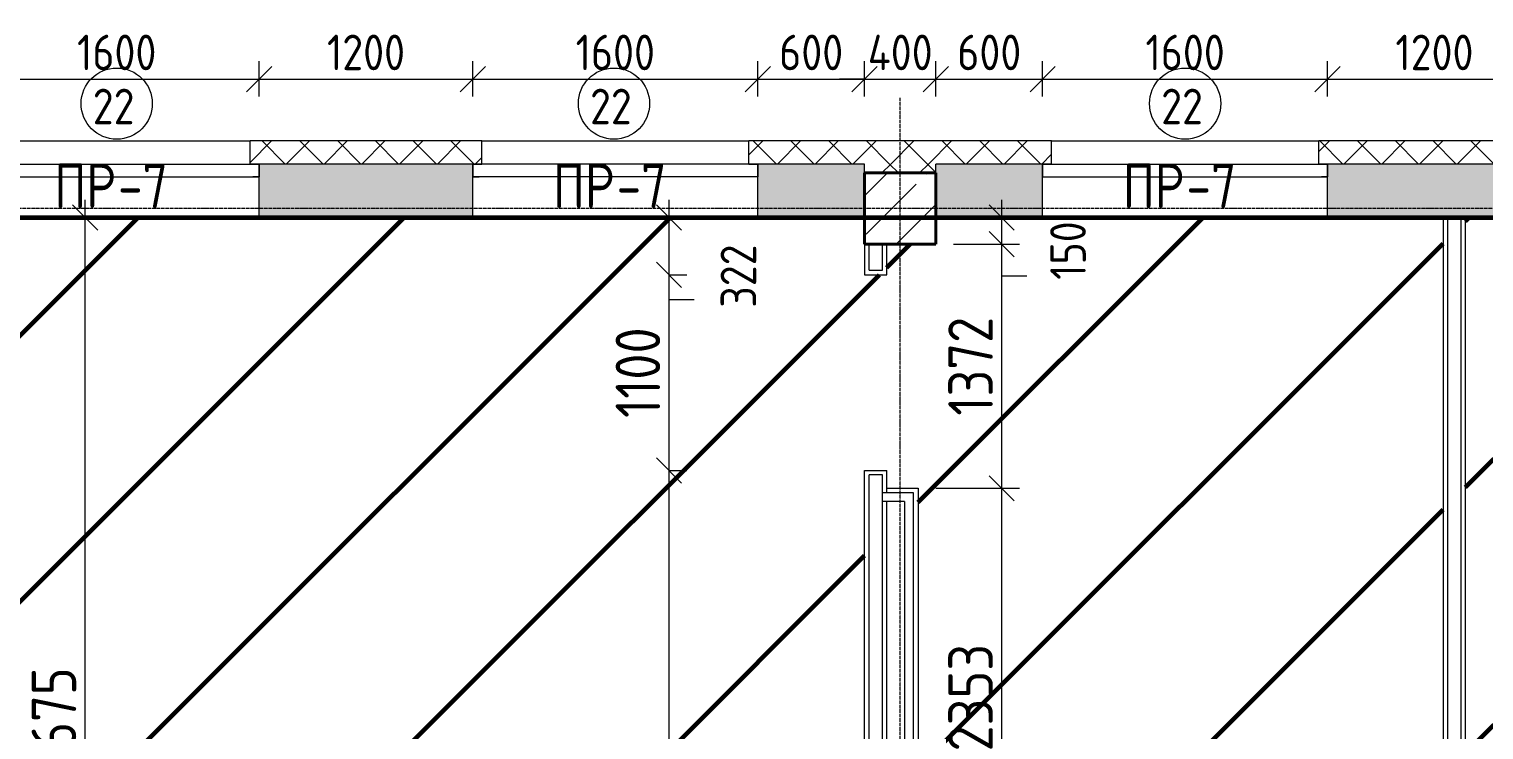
# Model space of a CAD drawing. Header units: millimetres. Extents: x -56773 to 323062, y -262288 to 76460.
# Drawn here: x 18192 to 26362, y -42390 to -38451 of the extents above; entities that cross this region are included whole.
import ezdxf

# ---------------------------------------------------------------- set-up
doc = ezdxf.new("R2010")
doc.units = ezdxf.units.MM
doc.linetypes.add('ADSK_Линия сетки', pattern=[25, 20, -2.5, 0, -2.5])
for name, color, linetype, lineweight in [('1.1)Стяжка керамзит  2 этаж', 5, 'Continuous', 60), ('3.1 Штукатурка внешн стен', 5, 'Continuous', 60), ('_ Окна', 7, 'Continuous', 18), ('Марки', 7, 'Continuous', 20), ('Марки окон', 7, 'Continuous', 20), ('Несущие колонны', 7, 'Continuous', 18), ('Окна', 7, 'Continuous', 9), ('Оси', 7, 'Continuous', 9), ('Размеры', 7, 'Continuous', 9), ('Стены внутренние', 7, 'Continuous', 18), ('Стены наружные', 7, 'Continuous', 18), ('Стены несущие', 7, 'Continuous', 30), ('Стены отделка', 7, 'Continuous', 30), ('Стены штриховка', 7, 'Continuous', 9)]:
    doc.layers.add(name, color=color, linetype=linetype, lineweight=lineweight)
doc.styles.add('GOST Common_2', font='', dxfattribs={"width": 0.9, "height": 250})
doc.styles.add('GOST Common_3', font='', dxfattribs={"width": 0.9, "height": 200})
doc.styles.add('GOST Common_5', font='', dxfattribs={"width": 0.85, "height": 250})
doc.styles.get('GOST Common_2').set_extended_font_data('GOST Common')
doc.styles.get('GOST Common_3').set_extended_font_data('GOST Common')
doc.styles.get('GOST Common_5').set_extended_font_data('GOST Common')
doc.dimstyles.new('ADSK_Основной_2_0', dxfattribs={"dimscale": 304.8, "dimtxt": 201.142999, "dimasz": 0.463911, "dimexe": 0.328084, "dimexo": 0.328084, "dimgap": 0.164042, "dimtad": 1, "dimdec": 3, "dimrnd": 0.001, "dimdsep": 46, "dimtxsty": 'GOST Common_3', "dimblk1": 'OBLIQUE', "dimblk2": 'OBLIQUE', "dimsah": 1, "dimcen": 0.09, "dimdle": 0.328084, "dimazin": 2, "dimtfac": 1, "dimtdec": 4, "dimtix": 1, "dimtmove": 0, "dimatfit": 3, "dimfxl": 1, "dimtvp": 1, "dimtolj": 1, "dimtzin": 0, "dimlwd": 20, "dimlwe": 20, "dimarcsym": 2})
doc.dimstyles.new('ADSK_Основной_2_0_1', dxfattribs={"dimscale": 304.8, "dimtxt": 201.142999, "dimasz": 0.463911, "dimexe": 0.328084, "dimexo": 0.328084, "dimgap": 0.164042, "dimtad": 1, "dimdec": 3, "dimrnd": 0.001, "dimdsep": 46, "dimtxsty": 'GOST Common_3', "dimblk1": 'OBLIQUE', "dimblk2": 'OBLIQUE', "dimsah": 1, "dimcen": 0.09, "dimdle": 0.328084, "dimazin": 2, "dimtfac": 1, "dimtdec": 4, "dimtix": 1, "dimtmove": 1, "dimatfit": 3, "dimfxl": 1, "dimtvp": 1, "dimtolj": 1, "dimtzin": 0, "dimlwd": 20, "dimlwe": 20, "dimarcsym": 2})
doc.dimstyles.new('ADSK_Основной_2_0_3', dxfattribs={"dimscale": 304.8, "dimtxt": 201.142999, "dimasz": 0.463911, "dimexe": 0.328084, "dimexo": 0.328084, "dimgap": 0.164042, "dimtad": 1, "dimdec": 3, "dimrnd": 0.001, "dimdsep": 46, "dimtxsty": 'GOST Common_2', "dimblk1": 'OBLIQUE', "dimblk2": 'OBLIQUE', "dimsah": 1, "dimcen": 0.09, "dimdle": 0.328084, "dimazin": 2, "dimtfac": 1, "dimtdec": 4, "dimtix": 1, "dimtmove": 0, "dimatfit": 3, "dimfxl": 1, "dimtvp": 1, "dimtolj": 1, "dimtzin": 0, "dimlwd": 20, "dimlwe": 20, "dimarcsym": 2})
pattern_1 = [(45, (1283.93, -48864.63), (-106.066, 106.066), []), (135, (1283.93, -48864.63), (-106.066, -106.066), [])]

# ---------------------------------------------------------------- blocks, each defined once
blk = doc.blocks.new('ADSK_КолоннаЖБ_Прямоугольная - 400x400 мм-1807143-Кладочный план 1-го этажа')
at = {"layer": 'Несущие колонны', "lineweight": 40}
for p, q in [((-200, 200), (200, 200)), ((-200, -200), (-200, 200)), ((200, 200), (200, -200)), ((200, -200), (-200, -200))]:
    blk.add_line(p, q, dxfattribs=at)
blk = doc.blocks.new('ОКНО L03 _2СТ_RS - ОК-1_1600х2000h_противоударное-3556409-Кладочный план 1-го этажа')
at = {"layer": '_ Окна'}
for p, q in [((-838.1, 149), (761.9, 149)), ((-838.1, 149), (-838.1, 79)), ((-838.1, 149), (-833.1, 149)), ((761.9, 149), (756.9, 149)), ((761.9, 149), (761.9, 79)), ((-838.1, 79), (761.9, 79)), ((-838.1, 79), (-803.1, 79)), ((761.9, 79), (726.9, 79))]:
    blk.add_line(p, q, dxfattribs=at)
blk = doc.blocks.new('ОКНО L03 _2СТ_RS - ОК-1_1600х2000h_противоударное-3556404-Кладочный план 1-го этажа')
at = {"layer": '_ Окна'}
for p, q in [((-838.1, -79), (761.9, -79)), ((-838.1, -149), (-838.1, -79)), ((-838.1, -79), (-803.1, -79)), ((761.9, -79), (726.9, -79)), ((761.9, -149), (761.9, -79)), ((-838.1, -149), (761.9, -149)), ((-838.1, -149), (-833.1, -149)), ((761.9, -149), (756.9, -149))]:
    blk.add_line(p, q, dxfattribs=at)
blk = doc.blocks.new('_Oblique')
at = {"color": 0, "linetype": 'ByBlock', "lineweight": -2}
blk.add_line((-0.5, -0.5), (0.5, 0.5), dxfattribs=at)
blk = doc.blocks.new('*D4220')
at = {"layer": 'Defpoints', "color": 0, "transparency": 16777216}
for p in [(19483.9, -38732.1), (17883.9, -38930), (19483.9, -38930)]:
    blk.add_point(p, dxfattribs=at)
at = {"layer": 'Размеры', "color": 0, "lineweight": 20, "transparency": 16777216}
for p, q in [((17883.9, -38830), (17883.9, -38632.1)), ((19483.9, -38830), (19483.9, -38632.1)), ((17783.9, -38732.1), (19583.9, -38732.1))]:
    blk.add_line(p, q, dxfattribs=at)
at = {"layer": 'Размеры', "color": 0, "lineweight": 20, "transparency": 16777216, "xscale": 141.4, "yscale": 141.4, "zscale": 141.4, "rotation": 180}
blk.add_blockref('_Oblique', (17883.9, -38732.1), dxfattribs=at)
at = {"layer": 'Размеры', "color": 0, "lineweight": 20, "transparency": 16777216, "xscale": 141.4, "yscale": 141.4, "zscale": 141.4}
blk.add_blockref('_Oblique', (19483.9, -38732.1), dxfattribs=at)
at = {"layer": 'Размеры', "color": 0, "lineweight": 9, "transparency": 16777216, "insert": (18683.9, -38582.1), "char_height": 200, "width": 560.473, "attachment_point": 5, "style": 'GOST Common_3'}
blk.add_mtext('\\A1;1600', dxfattribs=at)
blk = doc.blocks.new('*D4221')
at = {"layer": 'Defpoints', "color": 0, "transparency": 16777216}
for p in [(20683.9, -38732.1), (19483.9, -38930), (20683.9, -38930)]:
    blk.add_point(p, dxfattribs=at)
at = {"layer": 'Размеры', "color": 0, "lineweight": 20, "transparency": 16777216}
for p, q in [((19483.9, -38830), (19483.9, -38632.1)), ((20683.9, -38830), (20683.9, -38632.1)), ((19383.9, -38732.1), (20783.9, -38732.1))]:
    blk.add_line(p, q, dxfattribs=at)
at = {"layer": 'Размеры', "color": 0, "lineweight": 20, "transparency": 16777216, "xscale": 141.4, "yscale": 141.4, "zscale": 141.4, "rotation": 180}
blk.add_blockref('_Oblique', (19483.9, -38732.1), dxfattribs=at)
at = {"layer": 'Размеры', "color": 0, "lineweight": 20, "transparency": 16777216, "xscale": 141.4, "yscale": 141.4, "zscale": 141.4}
blk.add_blockref('_Oblique', (20683.9, -38732.1), dxfattribs=at)
at = {"layer": 'Размеры', "color": 0, "lineweight": 9, "transparency": 16777216, "insert": (20083.9, -38582.1), "char_height": 200, "width": 560.473, "attachment_point": 5, "style": 'GOST Common_3'}
blk.add_mtext('\\A1;1200', dxfattribs=at)
blk = doc.blocks.new('*D4222')
at = {"layer": 'Defpoints', "color": 0, "transparency": 16777216}
for p in [(22283.9, -38732.1), (20683.9, -38930), (22283.9, -38930)]:
    blk.add_point(p, dxfattribs=at)
at = {"layer": 'Размеры', "color": 0, "lineweight": 20, "transparency": 16777216}
for p, q in [((20683.9, -38830), (20683.9, -38632.1)), ((22283.9, -38830), (22283.9, -38632.1)), ((20583.9, -38732.1), (22383.9, -38732.1))]:
    blk.add_line(p, q, dxfattribs=at)
at = {"layer": 'Размеры', "color": 0, "lineweight": 20, "transparency": 16777216, "xscale": 141.4, "yscale": 141.4, "zscale": 141.4, "rotation": 180}
blk.add_blockref('_Oblique', (20683.9, -38732.1), dxfattribs=at)
at = {"layer": 'Размеры', "color": 0, "lineweight": 20, "transparency": 16777216, "xscale": 141.4, "yscale": 141.4, "zscale": 141.4}
blk.add_blockref('_Oblique', (22283.9, -38732.1), dxfattribs=at)
at = {"layer": 'Размеры', "color": 0, "lineweight": 9, "transparency": 16777216, "insert": (21483.9, -38582.1), "char_height": 200, "width": 560.473, "attachment_point": 5, "style": 'GOST Common_3'}
blk.add_mtext('\\A1;1600', dxfattribs=at)
blk = doc.blocks.new('*D4223')
at = {"layer": 'Defpoints', "color": 0, "transparency": 16777216}
for p in [(22883.9, -38732.1), (22283.9, -38930), (22883.9, -38930.2)]:
    blk.add_point(p, dxfattribs=at)
at = {"layer": 'Размеры', "color": 0, "lineweight": 20, "transparency": 16777216}
for p, q in [((22283.9, -38830), (22283.9, -38632.1)), ((22883.9, -38830.2), (22883.9, -38632.1)), ((22183.9, -38732.1), (22983.9, -38732.1))]:
    blk.add_line(p, q, dxfattribs=at)
at = {"layer": 'Размеры', "color": 0, "lineweight": 20, "transparency": 16777216, "xscale": 141.4, "yscale": 141.4, "zscale": 141.4, "rotation": 180}
blk.add_blockref('_Oblique', (22283.9, -38732.1), dxfattribs=at)
at = {"layer": 'Размеры', "color": 0, "lineweight": 20, "transparency": 16777216, "xscale": 141.4, "yscale": 141.4, "zscale": 141.4}
blk.add_blockref('_Oblique', (22883.9, -38732.1), dxfattribs=at)
at = {"layer": 'Размеры', "color": 0, "lineweight": 9, "transparency": 16777216, "insert": (22583.9, -38582.1), "char_height": 200, "width": 454.106, "attachment_point": 5, "style": 'GOST Common_3'}
blk.add_mtext('\\A1;600', dxfattribs=at)
blk = doc.blocks.new('*D4224')
at = {"layer": 'Defpoints', "color": 0, "transparency": 16777216}
for p in [(23283.9, -38732.1), (22883.9, -38930.2), (23283.9, -38929)]:
    blk.add_point(p, dxfattribs=at)
at = {"layer": 'Размеры', "color": 0, "lineweight": 20, "transparency": 16777216}
for p, q in [((22883.9, -38830.2), (22883.9, -38632.1)), ((23283.9, -38829), (23283.9, -38632.1)), ((22883.9, -38732.1), (22742.5, -38732.1)), ((22883.9, -38732.1), (23283.9, -38732.1)), ((23283.9, -38732.1), (23425.3, -38732.1))]:
    blk.add_line(p, q, dxfattribs=at)
at = {"layer": 'Размеры', "color": 0, "lineweight": 20, "transparency": 16777216, "xscale": 141.4, "yscale": 141.4, "zscale": 141.4}
blk.add_blockref('_Oblique', (22883.9, -38732.1), dxfattribs=at)
at = {"layer": 'Размеры', "color": 0, "lineweight": 20, "transparency": 16777216, "xscale": 141.4, "yscale": 141.4, "zscale": 141.4, "rotation": 180}
blk.add_blockref('_Oblique', (23283.9, -38732.1), dxfattribs=at)
at = {"layer": 'Размеры', "color": 0, "lineweight": 9, "transparency": 16777216, "insert": (23083.9, -38582.1), "char_height": 200, "width": 474.561, "attachment_point": 5, "style": 'GOST Common_3'}
blk.add_mtext('\\A1;400', dxfattribs=at)
blk = doc.blocks.new('*D4225')
at = {"layer": 'Defpoints', "color": 0, "transparency": 16777216}
for p in [(23883.9, -38732.1), (23283.9, -38929), (23883.9, -38930)]:
    blk.add_point(p, dxfattribs=at)
at = {"layer": 'Размеры', "color": 0, "lineweight": 20, "transparency": 16777216}
for p, q in [((23283.9, -38829), (23283.9, -38632.1)), ((23883.9, -38830), (23883.9, -38632.1)), ((23183.9, -38732.1), (23983.9, -38732.1))]:
    blk.add_line(p, q, dxfattribs=at)
at = {"layer": 'Размеры', "color": 0, "lineweight": 20, "transparency": 16777216, "xscale": 141.4, "yscale": 141.4, "zscale": 141.4, "rotation": 180}
blk.add_blockref('_Oblique', (23283.9, -38732.1), dxfattribs=at)
at = {"layer": 'Размеры', "color": 0, "lineweight": 20, "transparency": 16777216, "xscale": 141.4, "yscale": 141.4, "zscale": 141.4}
blk.add_blockref('_Oblique', (23883.9, -38732.1), dxfattribs=at)
at = {"layer": 'Размеры', "color": 0, "lineweight": 9, "transparency": 16777216, "insert": (23583.9, -38582.1), "char_height": 200, "width": 454.106, "attachment_point": 5, "style": 'GOST Common_3'}
blk.add_mtext('\\A1;600', dxfattribs=at)
blk = doc.blocks.new('*D4226')
at = {"layer": 'Defpoints', "color": 0, "transparency": 16777216}
for p in [(25483.9, -38732.1), (23883.9, -38930), (25483.9, -38930)]:
    blk.add_point(p, dxfattribs=at)
at = {"layer": 'Размеры', "color": 0, "lineweight": 20, "transparency": 16777216}
for p, q in [((23883.9, -38830), (23883.9, -38632.1)), ((25483.9, -38830), (25483.9, -38632.1)), ((23783.9, -38732.1), (25583.9, -38732.1))]:
    blk.add_line(p, q, dxfattribs=at)
at = {"layer": 'Размеры', "color": 0, "lineweight": 20, "transparency": 16777216, "xscale": 141.4, "yscale": 141.4, "zscale": 141.4, "rotation": 180}
blk.add_blockref('_Oblique', (23883.9, -38732.1), dxfattribs=at)
at = {"layer": 'Размеры', "color": 0, "lineweight": 20, "transparency": 16777216, "xscale": 141.4, "yscale": 141.4, "zscale": 141.4}
blk.add_blockref('_Oblique', (25483.9, -38732.1), dxfattribs=at)
at = {"layer": 'Размеры', "color": 0, "lineweight": 9, "transparency": 16777216, "insert": (24683.9, -38582.1), "char_height": 200, "width": 560.473, "attachment_point": 5, "style": 'GOST Common_3'}
blk.add_mtext('\\A1;1600', dxfattribs=at)
blk = doc.blocks.new('*D4227')
at = {"layer": 'Defpoints', "color": 0, "transparency": 16777216}
for p in [(26683.9, -38732.1), (25483.9, -38930), (26683.9, -38929)]:
    blk.add_point(p, dxfattribs=at)
at = {"layer": 'Размеры', "color": 0, "lineweight": 20, "transparency": 16777216}
for p, q in [((25483.9, -38830), (25483.9, -38632.1)), ((26683.9, -38829), (26683.9, -38632.1)), ((25383.9, -38732.1), (26783.9, -38732.1))]:
    blk.add_line(p, q, dxfattribs=at)
at = {"layer": 'Размеры', "color": 0, "lineweight": 20, "transparency": 16777216, "xscale": 141.4, "yscale": 141.4, "zscale": 141.4, "rotation": 180}
blk.add_blockref('_Oblique', (25483.9, -38732.1), dxfattribs=at)
at = {"layer": 'Размеры', "color": 0, "lineweight": 20, "transparency": 16777216, "xscale": 141.4, "yscale": 141.4, "zscale": 141.4}
blk.add_blockref('_Oblique', (26683.9, -38732.1), dxfattribs=at)
at = {"layer": 'Размеры', "color": 0, "lineweight": 9, "transparency": 16777216, "insert": (26083.9, -38582.1), "char_height": 200, "width": 560.473, "attachment_point": 5, "style": 'GOST Common_3'}
blk.add_mtext('\\A1;1200', dxfattribs=at)
blk = doc.blocks.new('*D3733')
at = {"layer": 'Defpoints', "color": 0, "transparency": 16777216}
for p in [(23183.9, -41031.7), (23654, -41031.7), (23554.1, -43384.7)]:
    blk.add_point(p, dxfattribs=at)
at = {"layer": 'Размеры', "color": 0, "lineweight": 20, "transparency": 16777216}
for p, q in [((23654, -43484.7), (23654, -40931.7)), ((23283.9, -41031.7), (23754, -41031.7)), ((23654.1, -43384.7), (23754, -43384.7))]:
    blk.add_line(p, q, dxfattribs=at)
at = {"layer": 'Размеры', "color": 0, "lineweight": 20, "transparency": 16777216, "xscale": 141.4, "yscale": 141.4, "zscale": 141.4}
for p, rotation in [((23654, -41031.7), 90), ((23654, -43384.7), 270)]:
    blk.add_blockref('_Oblique', p, dxfattribs=dict(at, rotation=rotation))
at = {"layer": 'Размеры', "color": 0, "lineweight": 9, "transparency": 16777216, "insert": (23479, -42208.2), "char_height": 250, "width": 605.475, "attachment_point": 5, "rotation": 90, "style": 'GOST Common_2'}
blk.add_mtext('\\A1;2353', dxfattribs=at)
blk = doc.blocks.new('*D3734')
at = {"layer": 'Defpoints', "color": 0, "transparency": 16777216}
for p in [(23283.9, -39659.7), (23654, -39659.7), (23183.9, -41031.7)]:
    blk.add_point(p, dxfattribs=at)
at = {"layer": 'Размеры', "color": 0, "lineweight": 20, "transparency": 16777216}
for p, q in [((23654, -41131.7), (23654, -39559.7)), ((23383.9, -39659.7), (23754, -39659.7)), ((23283.9, -41031.7), (23754, -41031.7))]:
    blk.add_line(p, q, dxfattribs=at)
at = {"layer": 'Размеры', "color": 0, "lineweight": 20, "transparency": 16777216, "xscale": 141.4, "yscale": 141.4, "zscale": 141.4}
for p, rotation in [((23654, -39659.7), 90), ((23654, -41031.7), 270)]:
    blk.add_blockref('_Oblique', p, dxfattribs=dict(at, rotation=rotation))
at = {"layer": 'Размеры', "color": 0, "lineweight": 9, "transparency": 16777216, "insert": (23479, -40345.7), "char_height": 250, "width": 560.473, "attachment_point": 5, "rotation": 90, "style": 'GOST Common_2'}
blk.add_mtext('\\A1;1372', dxfattribs=at)
blk = doc.blocks.new('*D3735')
at = {"layer": 'Defpoints', "color": 0, "transparency": 16777216}
for p in [(23554.1, -39509.7), (23654, -39509.7), (23283.9, -39659.7)]:
    blk.add_point(p, dxfattribs=at)
at = {"layer": 'Размеры', "color": 0, "lineweight": 20, "transparency": 16777216}
for p, q in [((23654, -39759.7), (23654, -39409.7)), ((23654.1, -39509.7), (23754, -39509.7)), ((23383.9, -39659.7), (23754, -39659.7)), ((23654, -39838.6), (23654, -39659.7)), ((23795.4, -39838.6), (23654, -39838.6))]:
    blk.add_line(p, q, dxfattribs=at)
at = {"layer": 'Размеры', "color": 0, "lineweight": 20, "transparency": 16777216, "xscale": 141.4, "yscale": 141.4, "zscale": 141.4}
for p, rotation in [((23654, -39509.7), 90), ((23654, -39659.7), 270)]:
    blk.add_blockref('_Oblique', p, dxfattribs=dict(at, rotation=rotation))
at = {"layer": 'Размеры', "color": 0, "lineweight": 9, "transparency": 16777216, "insert": (23926.4, -39859.9), "char_height": 200, "width": 409.104, "attachment_point": 1, "rotation": 90, "line_spacing_factor": 1.022761, "style": 'GOST Common_3'}
blk.add_mtext('\\A1;150', dxfattribs=at)
blk = doc.blocks.new('*D3737')
at = {"layer": 'Defpoints', "color": 0, "transparency": 16777216}
for p in [(21685.9, -40931.7), (21785.9, -40931.7), (22208.9, -45184.7)]:
    blk.add_point(p, dxfattribs=at)
at = {"layer": 'Размеры', "color": 0, "lineweight": 20, "transparency": 16777216}
for p, q in [((21785.9, -45284.7), (21785.9, -40831.7)), ((21785.9, -40931.7), (21885.9, -40931.7)), ((22108.9, -45184.7), (21685.9, -45184.7))]:
    blk.add_line(p, q, dxfattribs=at)
at = {"layer": 'Размеры', "color": 0, "lineweight": 20, "transparency": 16777216, "xscale": 141.4, "yscale": 141.4, "zscale": 141.4}
for p, rotation in [((21785.9, -40931.7), 90), ((21785.9, -45184.7), 270)]:
    blk.add_blockref('_Oblique', p, dxfattribs=dict(at, rotation=rotation))
at = {"layer": 'Размеры', "color": 0, "lineweight": 9, "transparency": 16777216, "insert": (21610.9, -43058.2), "char_height": 250, "width": 625.93, "attachment_point": 5, "rotation": 90, "style": 'GOST Common_2'}
blk.add_mtext('\\A1;4253', dxfattribs=at)
blk = doc.blocks.new('*D3738')
at = {"layer": 'Defpoints', "color": 0, "transparency": 16777216}
for p in [(21685.9, -39831.7), (21785.9, -39831.7), (21685.9, -40931.7)]:
    blk.add_point(p, dxfattribs=at)
at = {"layer": 'Размеры', "color": 0, "lineweight": 20, "transparency": 16777216}
for p, q in [((21785.9, -41031.7), (21785.9, -39731.7)), ((21785.9, -39831.7), (21885.9, -39831.7)), ((21785.9, -40931.7), (21885.9, -40931.7))]:
    blk.add_line(p, q, dxfattribs=at)
at = {"layer": 'Размеры', "color": 0, "lineweight": 20, "transparency": 16777216, "xscale": 141.4, "yscale": 141.4, "zscale": 141.4}
for p, rotation in [((21785.9, -39831.7), 90), ((21785.9, -40931.7), 270)]:
    blk.add_blockref('_Oblique', p, dxfattribs=dict(at, rotation=rotation))
at = {"layer": 'Размеры', "color": 0, "lineweight": 9, "transparency": 16777216, "insert": (21610.9, -40381.7), "char_height": 250, "width": 515.472, "attachment_point": 5, "rotation": 90, "style": 'GOST Common_2'}
blk.add_mtext('\\A1;1100', dxfattribs=at)
blk = doc.blocks.new('*D3739')
at = {"layer": 'Defpoints', "color": 0, "transparency": 16777216}
for p in [(21685.9, -39509.7), (21785.9, -39509.7), (21685.9, -39831.7)]:
    blk.add_point(p, dxfattribs=at)
at = {"layer": 'Размеры', "color": 0, "lineweight": 20, "transparency": 16777216}
for p, q in [((21785.9, -39931.7), (21785.9, -39409.7)), ((21785.9, -39509.7), (21885.9, -39509.7)), ((21785.9, -39831.7), (21885.9, -39831.7)), ((21785.9, -39973.1), (21785.9, -39831.7)), ((21927.3, -39973.1), (21785.9, -39973.1))]:
    blk.add_line(p, q, dxfattribs=at)
at = {"layer": 'Размеры', "color": 0, "lineweight": 20, "transparency": 16777216, "xscale": 141.4, "yscale": 141.4, "zscale": 141.4}
for p, rotation in [((21785.9, -39509.7), 90), ((21785.9, -39831.7), 270)]:
    blk.add_blockref('_Oblique', p, dxfattribs=dict(at, rotation=rotation))
at = {"layer": 'Размеры', "color": 0, "lineweight": 9, "transparency": 16777216, "insert": (22075.4, -40016.8), "char_height": 200, "width": 454.106, "attachment_point": 1, "rotation": 90, "line_spacing_factor": 1.022761, "style": 'GOST Common_3'}
blk.add_mtext('\\A1;322', dxfattribs=at)
blk = doc.blocks.new('*D3744')
at = {"layer": 'Defpoints', "color": 0, "transparency": 16777216}
for p in [(18406.4, -39509.7), (18506.4, -39509.7), (17958.9, -45184.7)]:
    blk.add_point(p, dxfattribs=at)
at = {"layer": 'Размеры', "color": 0, "lineweight": 20, "transparency": 16777216}
for p, q in [((18506.4, -45284.7), (18506.4, -39409.7)), ((18506.4, -39509.7), (18606.4, -39509.7)), ((18058.9, -45184.7), (18606.4, -45184.7))]:
    blk.add_line(p, q, dxfattribs=at)
at = {"layer": 'Размеры', "color": 0, "lineweight": 20, "transparency": 16777216, "xscale": 141.4, "yscale": 141.4, "zscale": 141.4}
for p, rotation in [((18506.4, -39509.7), 90), ((18506.4, -45184.7), 270)]:
    blk.add_blockref('_Oblique', p, dxfattribs=dict(at, rotation=rotation))
at = {"layer": 'Размеры', "color": 0, "lineweight": 9, "transparency": 16777216, "insert": (18331.4, -42347.2), "char_height": 250, "width": 605.475, "attachment_point": 5, "rotation": 90, "style": 'GOST Common_2'}
blk.add_mtext('\\A1;5675', dxfattribs=at)
blk = doc.blocks.new('М_окна1 - Маркировка типоразмера-1510237-Кладочный план 1-го этажа')
at = {"layer": 'Марки окон'}
blk.add_circle((0, 0), 2, dxfattribs=at)

msp = doc.modelspace()

# ---------------------------------------------------------------- hatches: boundary and pattern name
at = {"layer": '1.1)Стяжка керамзит  2 этаж', "transparency": 33554687}
h = msp.add_hatch(dxfattribs=at)
h.set_pattern_fill('ANSI31', color=5, scale=333)
h.paths.add_polyline_path([(43008.9343, -43759.6624), (41008.9343, -43759.6624), (41008.9343, -45259.6624), (41283.9343, -45259.6624), (41308.9343, -45259.6624), (41308.9343, -46034.6624), (43008.9343, -46034.6624)], flags=17)
h.paths.add_polyline_path([(40608.9343, -43934.6624), (38333.9343, -43934.6624), (38333.9343, -44809.6624), (38208.9343, -44809.6624), (38208.9343, -43609.6624), (38333.9343, -43609.6624), (38333.9343, -43634.6624), (40533.9343, -43634.6624), (40533.9343, -43459.6624), (40658.9343, -43459.6624), (40658.9343, -43634.6624), (43008.9343, -43634.6624), (43008.9343, -42359.6624), (40658.9343, -42359.6624), (40658.9343, -42559.6624), (40533.9343, -42559.6624), (40533.9343, -42359.6624), (39633.9343, -42359.6624), (39583.9343, -42359.6624), (39558.9343, -42359.6624), (39558.9343, -42184.6624), (38333.9343, -42184.6624), (38333.9343, -42709.6624), (38208.9343, -42709.6624), (38208.9343, -40784.6624), (38333.9343, -40784.6624), (38333.9343, -42059.6624), (41283.9343, -42059.6624), (41283.9343, -41859.6624), (41333.9343, -41859.6624), (41333.9343, -42059.6624), (43008.9343, -42059.6624), (43008.9343, -40909.6624), (41333.9343, -40909.6624), (41333.9343, -41119.6624), (41283.9343, -41119.6624), (41283.9343, -40709.6624), (41333.9343, -40709.6624), (41333.9343, -40859.6624), (43008.9343, -40859.6624), (43008.9343, -39734.6624), (41333.9343, -39734.6624), (41333.9343, -39969.6624), (41283.9343, -39969.6624), (41283.9343, -39709.6624), (41283.9343, -39659.6624), (40883.9343, -39659.6624), (40883.9343, -39509.6624), (40283.9343, -39509.6624), (38683.9343, -39509.6624), (38333.9343, -39509.6624), (38333.9343, -39884.6624), (38208.9343, -39884.6624), (38208.9343, -39509.6624), (37483.9343, -39509.6624), (35883.9343, -39509.6624), (35808.9343, -39509.6624), (35808.9343, -45209.6624), (35808.9343, -46034.6624), (38208.9343, -46034.6624), (38208.9343, -46009.6624), (38333.9343, -46009.6624), (38333.9343, -46034.6624), (40608.9343, -46034.6624)])
h.paths.add_polyline_path([(35683.9343, -39509.6624), (35283.9343, -39509.6624), (35283.9343, -39659.6624), (34883.9343, -39659.6624), (34883.9343, -39509.6624), (34283.9343, -39509.6624), (32683.9343, -39509.6624), (31883.9343, -39509.6624), (31883.9343, -40259.6624), (31758.9343, -40259.6624), (31758.9343, -39509.6624), (31408.9343, -39509.6624), (31408.9343, -39260.0253), (29958.9343, -39260.0253), (29958.9343, -39509.6624), (29408.9343, -39509.6624), (29408.9343, -40109.6624), (29283.9343, -40109.6624), (29283.9343, -39659.6624), (28883.9343, -39659.6624), (28883.9343, -39509.6624), (28283.9343, -39509.6624), (26683.9343, -39509.6624), (26258.9343, -39509.6624), (26258.9343, -44034.6624), (26133.9343, -44034.6624), (26133.9343, -39509.6624), (25483.9343, -39509.6624), (23883.9343, -39509.6624), (23283.9343, -39509.6624), (23283.9343, -39659.6624), (23008.9343, -39659.6624), (23008.9343, -39831.6624), (22883.9343, -39831.6624), (22883.9343, -39659.6624), (22883.9343, -39509.6624), (22283.9343, -39509.6624), (20683.9343, -39509.6624), (19483.9343, -39509.6624), (17883.9343, -39509.6624), (17283.9343, -39509.6624), (17283.9343, -39659.6624), (17283.9343, -45184.6624), (17958.9343, -45184.6624), (17958.9343, -46034.6624), (22208.9343, -46034.6624), (22208.9343, -45184.6624), (22883.9343, -45184.6624), (22883.9343, -40931.6624), (23008.9343, -40931.6624), (23008.9343, -41031.6624), (23183.9343, -41031.6624), (23183.9343, -43384.6624), (23408.9343, -43384.6624), (23408.9343, -43509.6624), (23183.9343, -43509.6624), (23183.9343, -45009.6624), (24683.9343, -45009.6624), (24683.9343, -43509.6624), (24308.9343, -43509.6624), (24308.9343, -43384.6624), (24808.9343, -43384.6624), (24808.9343, -45184.6624), (26133.9343, -45184.6624), (26133.9343, -45034.6624), (26258.9343, -45034.6624), (26258.9343, -45184.6624), (26673.9343, -45184.6624), (26738.9343, -45184.6624), (31758.9343, -45184.6624), (31758.9343, -44334.6624), (31883.9343, -44334.6624), (31883.9343, -45009.6624), (33883.9343, -45009.6624), (33883.9343, -43259.6624), (31883.9343, -43259.6624), (31883.9343, -43334.6624), (31758.9343, -43334.6624), (31758.9343, -43084.6624), (31883.9343, -43084.6624), (31883.9343, -43134.6624), (34008.9343, -43134.6624), (34008.9343, -45184.6624), (35683.9343, -45184.6624)])
h.paths.add_polyline_path([(31883.9343, -42134.6624), (31758.9343, -42134.6624), (31758.9343, -42084.6624), (29408.9343, -42084.6624), (29408.9343, -42644.6624), (29208.9343, -42644.6624), (29208.9343, -42519.6624), (29283.9343, -42519.6624), (29283.9343, -41559.6624), (29408.9343, -41559.6624), (29408.9343, -41959.6624), (31758.9343, -41959.6624), (31758.9343, -41409.6624), (31883.9343, -41409.6624)], flags=16)
h.paths.add_polyline_path([(28308.9343, -42644.6624), (28246.4343, -42644.6624), (28246.4343, -42519.6624), (28308.9343, -42519.6624)], flags=16)
h.paths.add_polyline_path([(28283.9343, -42619.6624), (28271.4343, -42619.6624), (28271.4343, -42544.6624), (28283.9343, -42544.6624)], flags=0)
h.paths.add_polyline_path([(17158.9343, -39659.6624), (16883.9343, -39659.6624), (16883.9343, -39509.6624), (16283.9343, -39509.6624), (16283.9343, -39659.6624), (15883.9343, -39659.6624), (15883.9343, -39509.6624), (13883.9343, -39509.6624), (13883.9343, -45184.6624), (14683.9343, -45184.6624), (14683.9343, -45909.6624), (14758.9343, -45909.6624), (14758.9343, -46034.6624), (15808.9343, -46034.6624), (15808.9343, -45909.6624), (15858.9343, -45909.6624), (15858.9343, -45184.6624), (17158.9343, -45184.6624)])
h.paths.add_polyline_path([(7483.9343, -42089.6624), (7608.9343, -42089.6624), (7608.9343, -42459.6624), (10083.9343, -42459.6624), (10083.9343, -39659.6624), (9883.9343, -39659.6624), (9883.9343, -39509.6624), (9233.9343, -39509.6624), (9233.9343, -39335.0253), (7783.9343, -39335.0253), (7783.9343, -39509.6624), (7608.9343, -39509.6624), (7608.9343, -40889.6624), (7483.9343, -40889.6624), (7483.9343, -39509.6624), (6483.9343, -39509.6624), (4883.9343, -39509.6624), (4283.9343, -39509.6624), (4283.9343, -39659.6624), (3883.9343, -39659.6624), (3883.9343, -39509.6624), (3783.9343, -39509.6624), (3783.9343, -43734.6624), (5708.9343, -43734.6624), (5708.9343, -44024.6624), (5583.9343, -44024.6624), (5583.9343, -43859.6624), (3963.9343, -43859.6624), (3963.9343, -45184.6624), (4358.9343, -45184.6624), (4358.9343, -45909.6624), (4458.9343, -45909.6624), (4458.9343, -46034.6624), (5458.9343, -46034.6624), (5458.9343, -45909.6624), (5583.9343, -45909.6624), (5583.9343, -45024.6624), (5708.9343, -45024.6624), (5708.9343, -45184.6624), (7483.9343, -45184.6624), (7483.9343, -43959.6624), (7608.9343, -43959.6624), (7608.9343, -45084.6624), (9808.9343, -45084.6624), (9808.9343, -42584.6624), (7608.9343, -42584.6624), (7608.9343, -42759.6624), (7483.9343, -42759.6624)])
h.paths.add_polyline_path([(-279.9231, -39035.8771), (34.3626, -39035.8771), (34.3626, -38735.8771), (-279.9231, -38735.8771)], flags=9)
at = {"layer": 'Несущие колонны', "lineweight": 9}
h = msp.add_hatch(dxfattribs=at)
h.set_pattern_fill('FP_3', color=256, style=0, pattern_type=2)
h.set_pattern_definition([(45, (1283.93, -48864.63), (-224.5064, 224.5064), []), (45, (1508.44, -48864.63), (-224.5064, 224.5064), [396.875, -79.375, 3.353, -76.022])])
h.paths.add_polyline_path([(23045.3767, -39659.6624), (23283.9343, -39659.6624), (23283.9343, -39259.6624), (22883.9343, -39259.6624), (22883.9343, -39659.6624), (23008.9343, -39659.6624)])
at = {"layer": 'Стены внутренние', "lineweight": 9}
h = msp.add_hatch(dxfattribs=at)
h.set_pattern_fill('FP_1', color=256, style=0, pattern_type=2)
h.set_pattern_definition([(45, (1283.93, -48864.63), (84.18955, 308.69595), [396.875, -79.375, 3.353, -76.022])])
h.paths.add_polyline_path([(42187.5179, -39509.6624), (43283.9343, -39509.6624), (43283.9343, -39209.6624), (41283.9343, -39209.6624), (41283.9343, -39509.6624)])
h.paths.add_polyline_path([(28283.9343, -39509.6624), (28883.9343, -39509.6624), (28883.9343, -39209.6624), (28283.9343, -39210.6624)])
h.paths.add_polyline_path([(29958.9343, -39509.6624), (29958.9343, -39209.6624), (29269.3587, -39209.6624), (29269.3587, -39259.6624), (29283.9343, -39259.6624), (29283.9343, -39509.6624), (29408.9343, -39509.6624)])
h.paths.add_polyline_path([(40883.9343, -39509.6624), (40883.9343, -39209.6624), (40283.9343, -39210.6624), (40283.9343, -39509.6624), (40715.0455, -39509.6624)])
h.paths.add_polyline_path([(31858.9343, -39509.6624), (32683.9343, -39509.6624), (32683.9343, -39210.6624), (31408.9343, -39209.6624), (31408.9343, -39509.6624), (31783.9343, -39509.6624)])
h.paths.add_polyline_path([(38333.9343, -39509.6624), (38683.9343, -39509.6624), (38683.9343, -39210.6624), (37483.9343, -39210.6624), (37483.9343, -39509.6624), (38308.9343, -39509.6624)])
h.paths.add_polyline_path([(34283.9343, -39509.6624), (34883.9343, -39509.6624), (34883.9343, -39209.6624), (34283.9343, -39210.6624)])
h.paths.add_polyline_path([(35283.9343, -39509.6624), (35883.9343, -39509.6624), (35883.9343, -39210.6624), (35283.9343, -39209.6624)])
h.paths.add_polyline_path([(26158.9343, -39509.6624), (26683.9343, -39509.6624), (26683.9343, -39210.6624), (25483.9343, -39210.6624), (25483.9343, -39509.6624), (26133.9343, -39509.6624)])
h.paths.add_polyline_path([(15883.9343, -39509.6624), (15883.9343, -39209.6624), (13883.9343, -39209.6624), (13883.9343, -39509.6624), (14210.5423, -39509.6624)])
h.paths.add_polyline_path([(16883.9343, -39509.6624), (16883.9343, -39209.6624), (16283.9343, -39209.6624), (16283.9343, -39509.6624)])
h.paths.add_polyline_path([(20100.4319, -39509.6624), (20683.9343, -39509.6624), (20683.9343, -39210.6624), (19483.9343, -39210.6624), (19483.9343, -39509.6624)])
h.paths.add_polyline_path([(23283.9343, -39509.6624), (23883.9343, -39509.6624), (23883.9343, -39210.6624), (23283.9343, -39209.6624)])
h.paths.add_polyline_path([(17283.9343, -39509.6624), (17883.9343, -39509.6624), (17883.9343, -39210.6624), (17283.9343, -39209.6624)])
h.paths.add_polyline_path([(22883.9343, -39509.6624), (22883.9343, -39209.6624), (22283.9343, -39210.6624), (22283.9343, -39509.6624)])
at = {"layer": 'Стены наружные', "lineweight": 9}
h = msp.add_hatch(dxfattribs=at)
h.set_pattern_fill('FP_4', color=256, style=0, pattern_type=2)
h.set_pattern_definition(pattern_1)
h.paths.add_polyline_path([(31408.9343, -39209.6624), (32733.9343, -39209.6624), (32733.9343, -39079.6624), (31408.9343, -39079.6624)])
h.paths.add_polyline_path([(28883.9343, -39209.6624), (29958.9343, -39209.6624), (29958.9343, -39079.6624), (28233.9343, -39079.6624), (28233.9343, -39209.6624)])
h.paths.add_polyline_path([(43283.9343, -39209.6624), (43283.9343, -39079.6624), (40233.9343, -39079.6624), (40233.9343, -39209.6624), (42187.5179, -39209.6624)])
h.paths.add_polyline_path([(34233.9343, -39209.6624), (35933.9343, -39209.6624), (35933.9343, -39079.6624), (34233.9343, -39079.6624)])
h.paths.add_polyline_path([(37770.1007, -39209.6624), (38733.9343, -39209.6624), (38733.9343, -39079.6624), (37433.9343, -39079.6624), (37433.9343, -39209.6624)])
h.paths.add_polyline_path([(22883.9343, -39209.6624), (23933.9343, -39209.6624), (23933.9343, -39079.6624), (22233.9343, -39079.6624), (22233.9343, -39209.6624)])
h.paths.add_polyline_path([(16283.9343, -39209.6624), (17933.9343, -39209.6624), (17933.9343, -39079.6624), (13883.9343, -39079.6624), (13883.9343, -39209.6624), (15883.9343, -39209.6624)])
h.paths.add_polyline_path([(25433.9343, -39209.6624), (26733.9343, -39209.6624), (26733.9343, -39079.6624), (25433.9343, -39079.6624)])
h.paths.add_polyline_path([(20100.4319, -39209.6624), (20733.9343, -39209.6624), (20733.9343, -39079.6624), (19433.9343, -39079.6624), (19433.9343, -39209.6624)])
h = msp.add_hatch(dxfattribs=at)
h.set_pattern_fill('FP_4', color=256, style=0, pattern_type=2)
h.set_pattern_definition(pattern_1)
h.paths.add_polyline_path([(23045.3767, -39259.6624), (23283.9343, -39259.6624), (23283.9343, -39209.6624), (22883.9343, -39209.6624), (22883.9343, -39259.6624)])

# ---------------------------------------------------------------- linework, layer by layer
at = {"layer": '3.1 Штукатурка внешн стен'}
msp.add_lwpolyline([(13483.9343, -46259.6624), (13883.9343, -46259.6624), (13883.9343, -39509.6624), (29958.9343, -39509.6624)], dxfattribs=at)
at = {"layer": 'Несущие колонны', "lineweight": 9}
for p, q in [((23283.9343, -39259.6624), (22883.9343, -39259.6624)), ((22883.9343, -39659.6624), (22883.9343, -39259.6624)), ((23283.9343, -39259.6624), (23283.9343, -39659.6624)), ((22908.9343, -39659.6624), (22883.9343, -39659.6624)), ((22983.9343, -39659.6624), (22908.9343, -39659.6624)), ((23008.9343, -39659.6624), (22983.9343, -39659.6624)), ((23283.9343, -39659.6624), (23008.9343, -39659.6624))]:
    msp.add_line(p, q, dxfattribs=at)
at = {"layer": 'Оси', "linetype": 'ADSK_Линия сетки', "lineweight": 5}
for p, q in [((23083.9343, -59838.5137), (23083.9343, -38837.1863)), ((63681.4538, -39459.6624), (-23956.1623, -39459.6624))]:
    msp.add_line(p, q, dxfattribs=at)
at = {"layer": 'Стены внутренние', "lineweight": 5}
for p, q in [((19483.9343, -39509.6624), (17883.9343, -39509.6624)), ((22283.9343, -39509.6624), (20683.9343, -39509.6624)), ((25483.9343, -39509.6624), (23883.9343, -39509.6624))]:
    msp.add_line(p, q, dxfattribs=at)
at = {"layer": 'Стены наружные', "lineweight": 9}
for p, q in [((17933.9343, -39079.6624), (19433.9343, -39079.6624)), ((20733.9343, -39079.6624), (22233.9343, -39079.6624)), ((23933.9343, -39079.6624), (25433.9343, -39079.6624))]:
    msp.add_line(p, q, dxfattribs=at)
at = {"layer": 'Стены несущие', "lineweight": 9}
for p, q in [((19433.9343, -39209.6624), (19433.9343, -39210.6624)), ((19433.9343, -39210.6624), (19483.9343, -39210.6624)), ((19483.9343, -39509.6624), (19483.9343, -39210.6624)), ((20683.9343, -39210.6624), (20733.9343, -39210.6624)), ((20683.9343, -39509.6624), (20683.9343, -39210.6624)), ((20733.9343, -39209.6624), (20733.9343, -39210.6624)), ((22233.9343, -39209.6624), (22233.9343, -39210.6624)), ((22233.9343, -39210.6624), (22283.9343, -39210.6624)), ((22283.9343, -39509.6624), (22283.9343, -39210.6624)), ((23883.9343, -39210.6624), (23933.9343, -39210.6624)), ((23883.9343, -39509.6624), (23883.9343, -39210.6624)), ((23933.9343, -39209.6624), (23933.9343, -39210.6624)), ((25433.9343, -39209.6624), (25433.9343, -39210.6624)), ((25433.9343, -39210.6624), (25483.9343, -39210.6624)), ((25483.9343, -39509.6624), (25483.9343, -39210.6624)), ((22883.9343, -39509.6624), (22883.9343, -39259.6624)), ((23283.9343, -39509.6624), (23283.9343, -39259.6624)), ((19483.9343, -39509.6624), (20683.9343, -39509.6624)), ((22883.9343, -39509.6624), (22283.9343, -39509.6624)), ((23283.9343, -39509.6624), (23883.9343, -39509.6624)), ((26133.9343, -39509.6624), (25483.9343, -39509.6624)), ((26133.9343, -39509.6624), (26133.9343, -44034.6624)), ((26683.9343, -39509.6624), (26258.9343, -39509.6624)), ((26258.9343, -44034.6624), (26258.9343, -39509.6624)), ((22883.9343, -39659.6624), (22883.9343, -39831.6624)), ((23008.9343, -39831.6624), (23008.9343, -39659.6624)), ((22883.9343, -39831.6624), (23008.9343, -39831.6624)), ((22883.9343, -45184.6624), (22883.9343, -40931.6624)), ((22883.9343, -40931.6624), (23008.9343, -40931.6624)), ((23008.9343, -41031.6624), (23008.9343, -40931.6624)), ((23008.9343, -43384.6624), (23008.9343, -41106.6624)), ((23108.9343, -41106.6624), (23008.9343, -41106.6624)), ((23108.9343, -41106.6624), (23108.9343, -43384.6624))]:
    msp.add_line(p, q, dxfattribs=at)
at = {"layer": 'Стены отделка', "lineweight": 18}
for p, q in [((20733.9343, -39079.6624), (19433.9343, -39079.6624)), ((19433.9343, -39209.6624), (19433.9343, -39079.6624)), ((20733.9343, -39209.6624), (20733.9343, -39079.6624)), ((23933.9343, -39079.6624), (22233.9343, -39079.6624)), ((22233.9343, -39209.6624), (22233.9343, -39079.6624)), ((23933.9343, -39209.6624), (23933.9343, -39079.6624)), ((26733.9343, -39079.6624), (25433.9343, -39079.6624)), ((25433.9343, -39209.6624), (25433.9343, -39079.6624)), ((22883.9343, -39259.6624), (22883.9343, -39209.6624)), ((23283.9343, -39259.6624), (23283.9343, -39209.6624)), ((23283.9343, -39259.6624), (22883.9343, -39259.6624)), ((23008.9343, -41031.6624), (23183.9343, -41031.6624)), ((23183.9343, -41031.6624), (23183.9343, -43384.6624))]:
    msp.add_line(p, q, dxfattribs=at)
at = {"layer": 'Стены штриховка', "lineweight": 9}
for p, q in [((20733.9343, -39209.6624), (19433.9343, -39209.6624)), ((22883.9343, -39209.6624), (22233.9343, -39209.6624)), ((23933.9343, -39209.6624), (23283.9343, -39209.6624)), ((26733.9343, -39209.6624), (25433.9343, -39209.6624)), ((26133.9343, -39509.6624), (26258.9343, -39509.6624)), ((26158.9343, -44009.6624), (26158.9343, -39509.6624)), ((26233.9343, -44009.6624), (26233.9343, -39509.6624)), ((23008.9343, -39659.6624), (22883.9343, -39659.6624)), ((22908.9343, -39806.6624), (22908.9343, -39659.6624)), ((22983.9343, -39806.6624), (22983.9343, -39659.6624)), ((22908.9343, -39806.6624), (22983.9343, -39806.6624)), ((22983.9343, -40956.6624), (22908.9343, -40956.6624)), ((22908.9343, -45209.6624), (22908.9343, -40956.6624)), ((22983.9343, -43409.6624), (22983.9343, -40956.6624)), ((23158.9343, -41056.6624), (22983.9343, -41056.6624)), ((23008.9343, -41056.6624), (23008.9343, -41031.6624)), ((23158.9343, -43409.6624), (23158.9343, -41056.6624)), ((23008.9343, -41106.6624), (22983.9343, -41106.6624))]:
    msp.add_line(p, q, dxfattribs=at)

# ---------------------------------------------------------------- block references
at = {"layer": 'Марки окон', "xscale": 99.99999999999993, "yscale": 99.99999999999993, "zscale": 99.99999999999993}
for p in [(18683.9343, -38869.6624), (21476.4535, -38869.6624), (24683.9343, -38869.6624)]:
    msp.add_blockref('М_окна1 - Маркировка типоразмера-1510237-Кладочный план 1-го этажа', p, dxfattribs=at)
at = {"layer": 'Несущие колонны', "lineweight": 40, "rotation": 89.9999999999999}
msp.add_blockref('ADSK_КолоннаЖБ_Прямоугольная - 400x400 мм-1807143-Кладочный план 1-го этажа', (23083.9343, -39459.6624), dxfattribs=at)
at = {"layer": 'Окна'}
for p in [(18722.0343, -39359.6624), (24722.0343, -39359.6624)]:
    msp.add_blockref('ОКНО L03 _2СТ_RS - ОК-1_1600х2000h_противоударное-3556409-Кладочный план 1-го этажа', p, dxfattribs=at)
at = {"layer": 'Окна', "rotation": 180}
msp.add_blockref('ОКНО L03 _2СТ_RS - ОК-1_1600х2000h_противоударное-3556404-Кладочный план 1-го этажа', (21445.8343, -39359.6624), dxfattribs=at)

# ---------------------------------------------------------------- texts
at = {"layer": 'Марки', "lineweight": 9, "char_height": 250, "attachment_point": 1, "style": 'GOST Common_5'}
for s, insert, width in [('ПР', (18334.0035, -39206.6813), 432.91125), ('-7', (18691.191, -39206.6813), 389.620125), ('ПР', (21134.0035, -39206.6813), 432.91125), ('-7', (21491.191, -39206.6813), 389.620125), ('ПР', (24334.0035, -39206.6813), 432.91125), ('-7', (24691.191, -39206.6813), 389.620125)]:
    msp.add_mtext(s, dxfattribs=dict(at, insert=insert, width=width))
at = {"layer": 'Марки окон', "lineweight": 5, "char_height": 200, "width": 317.46825, "attachment_point": 1, "style": 'GOST Common_2'}
for insert in [(18549.3769, -38785.8771), (21341.8961, -38785.8771), (24549.3769, -38785.8771)]:
    msp.add_mtext('22', dxfattribs=dict(at, insert=insert))

# ---------------------------------------------------------------- dimensions: what is measured, and where the dimension line sits
at = {"layer": 'Размеры', "lineweight": 9}
for base, p1, p2, override, picture, middle in [((19483.9343, -38732.0831), (17883.9343, -38930.02), (19483.9343, -38930.02), {"dimpost": '<>', "dimfxl": 1600}, '*D4220', (18683.9343, -38582.0831)), ((20683.9343, -38732.0831), (19483.9343, -38930.02), (20683.9343, -38930.02), {"dimpost": '<>', "dimfxl": 1200}, '*D4221', (20083.9343, -38582.0831)), ((22283.9343, -38732.0831), (20683.9343, -38930.02), (22283.9343, -38930.02), {"dimpost": '<>', "dimfxl": 1600}, '*D4222', (21483.9343, -38582.0831)), ((22883.9343, -38732.0831), (22283.9343, -38930.02), (22883.9343, -38930.225), {"dimpost": '<>', "dimfxl": 600.000035}, '*D4223', (22583.9343, -38582.0831)), ((23283.9343, -38732.0831), (22883.9343, -38930.225), (23283.9343, -38929.02), {"dimpost": '<>', "dimfxl": 400.001815}, '*D4224', (23083.9343, -38582.0831)), ((23883.9343, -38732.0831), (23283.9343, -38929.02), (23883.9343, -38930.02), {"dimpost": '<>', "dimfxl": 600.000833}, '*D4225', (23583.9343, -38582.0831)), ((25483.9343, -38732.0831), (23883.9343, -38930.02), (25483.9343, -38930.02), {"dimpost": '<>', "dimfxl": 1600}, '*D4226', (24683.9343, -38582.0831)), ((26683.9343, -38732.0831), (25483.9343, -38930.02), (26683.9343, -38929.02), {"dimpost": '<>', "dimfxl": 1200.000417}, '*D4227', (26083.9343, -38582.0831))]:
    dim = msp.add_linear_dim(base=base, p1=p1, p2=p2, dimstyle='ADSK_Основной_2_0', override=override, dxfattribs=at)
    dim.commit()
    dim.dimension.update_dxf_attribs({"geometry": picture, "text_midpoint": middle})
for base, p1, p2, override, picture, middle in [((18506.3823, -39509.6624), (17958.9343, -45184.6624), (18406.3974, -39509.6624), {"dimpost": '<>', "dimfxl": 5692.613479}, '*D3744', (18331.3823, -42347.1624)), ((23654.04, -39659.6624), (23183.9343, -41031.6624), (23283.9343, -39659.6624), {"dimpost": '<>', "dimfxl": 1375.639488}, '*D3734', (23479.04, -40345.6624)), ((21785.9292, -39831.6624), (21685.9443, -40931.6624), (21685.9443, -39831.6624), {"dimpost": '<>', "dimfxl": 1100}, '*D3738', (21610.9292, -40381.6624)), ((21785.9292, -40931.6624), (22208.9343, -45184.6624), (21685.9443, -40931.6624), {"dimpost": '<>', "dimfxl": 4285.035308}, '*D3737', (21610.9292, -43058.1624)), ((23654.04, -41031.6624), (23554.0551, -43384.6624), (23183.9343, -41031.6624), {"dimpost": '<>', "dimfxl": 2381.931652}, '*D3733', (23479.04, -42208.1624))]:
    dim = msp.add_linear_dim(base=base, p1=p1, p2=p2, angle=90, dimstyle='ADSK_Основной_2_0_3', override=override, dxfattribs=at)
    dim.commit()
    dim.dimension.update_dxf_attribs({"geometry": picture, "text_midpoint": middle})
for base, p1, p2, override, picture, middle in [((21785.9292, -39509.6624), (21685.9443, -39831.6624), (21685.9443, -39509.6624), {"dimpost": '<>', "dimfxl": 322}, '*D3739', (22026.0512, -39947.3454)), ((23654.04, -39509.6624), (23283.9343, -39659.6624), (23554.0551, -39509.6624), {"dimpost": '<>', "dimfxl": 308.974495}, '*D3735', (23898.2072, -39838.6412))]:
    dim = msp.add_linear_dim(base=base, p1=p1, p2=p2, angle=90, dimstyle='ADSK_Основной_2_0_1', override=override, dxfattribs=at)
    dim.commit()
    dim.dimension.update_dxf_attribs({"geometry": picture, "text_midpoint": middle, "dimtype": 160, "text_rotation": 90})

doc.saveas('drawing.dxf')
